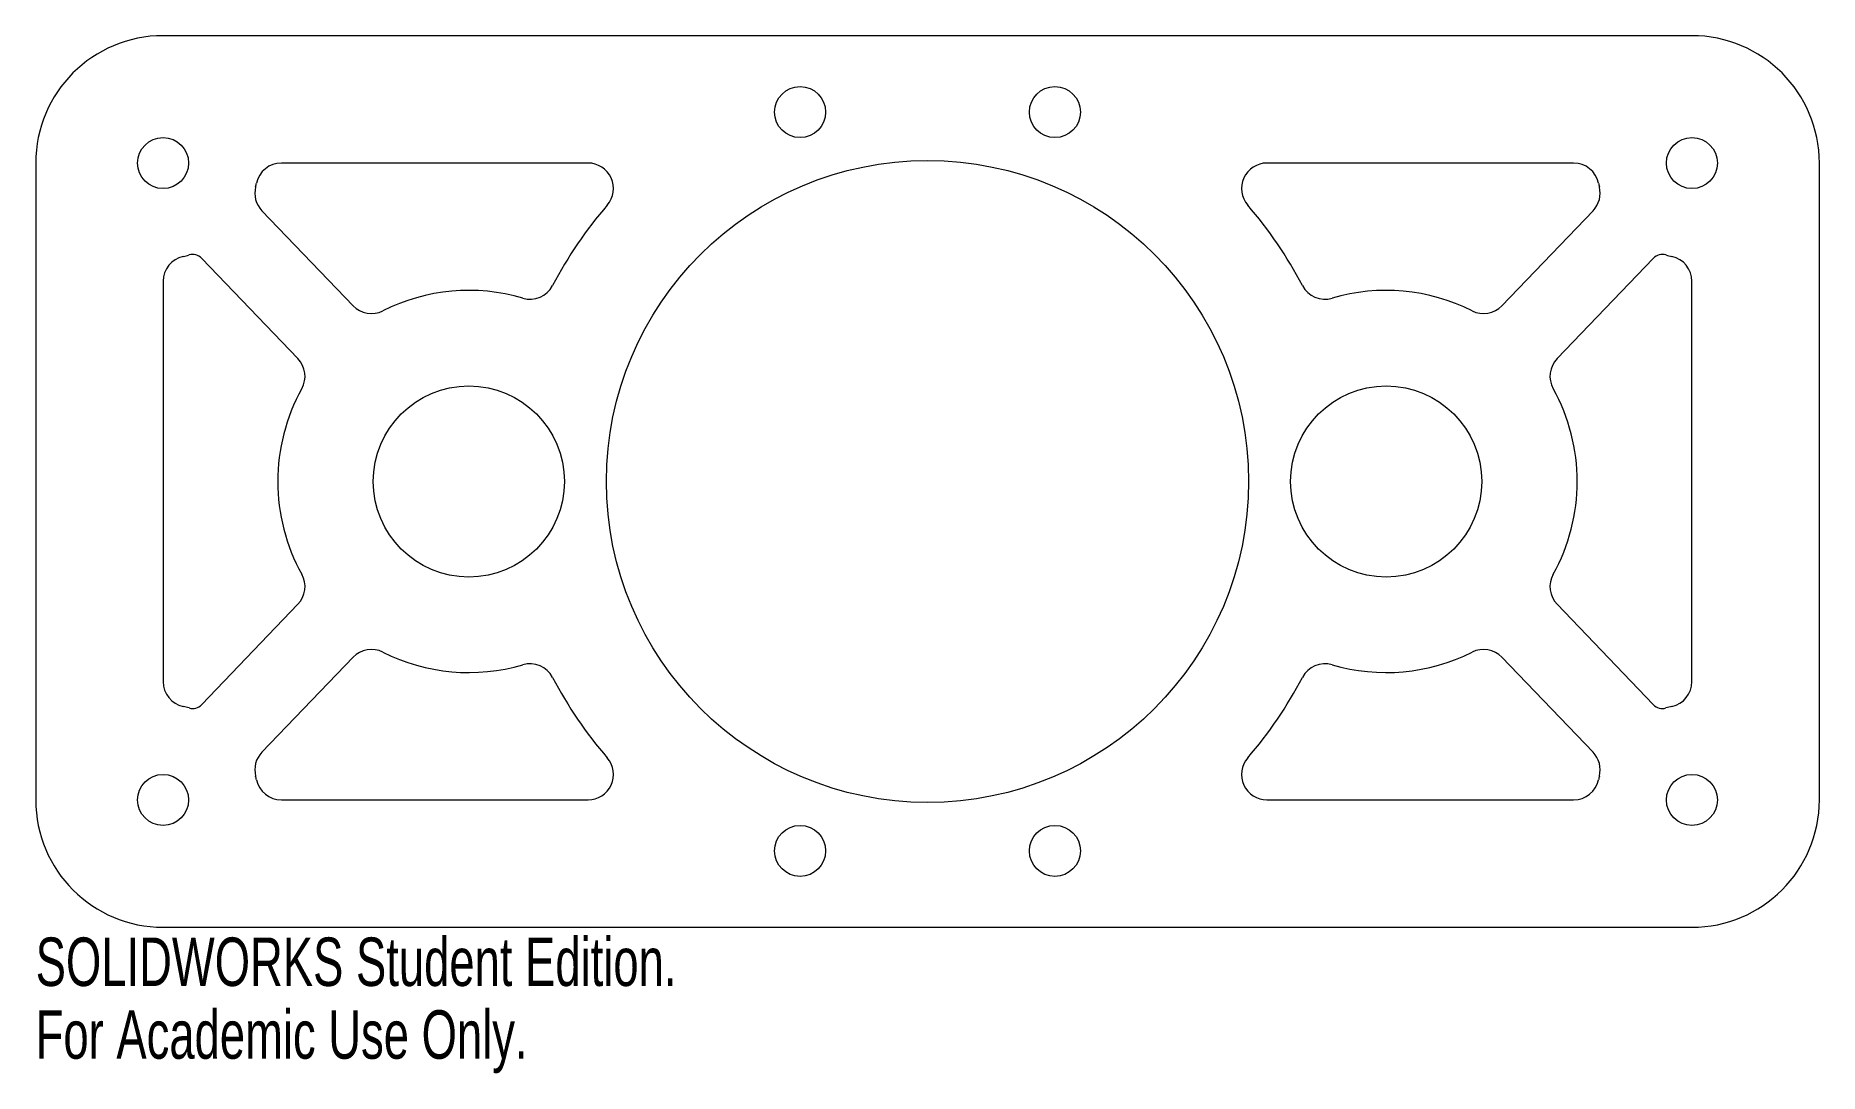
# Model space of a CAD drawing. Header units: inches. Extents: x 8.93 to 15.93, y 0.63 to 4.7.
import ezdxf

# ---------------------------------------------------------------- set-up
doc = ezdxf.new("R2010")
doc.units = ezdxf.units.IN
doc.header["$MEASUREMENT"] = 0
doc.styles.add('SLDTEXTSTYLE0', font='TXT', dxfattribs={"width": 0.7})

msp = doc.modelspace()

# ---------------------------------------------------------------- linework, layer by layer
at = {"color": 7, "linetype": 'Continuous', "lineweight": 15}
for p, q in [((15.4266, 4.7037), (9.4266, 4.7037)), ((8.9266, 4.2037), (8.9266, 1.7037)), ((11.0942, 4.2037), (9.8909, 4.2037)), ((14.9622, 4.2037), (13.7589, 4.2037)), ((15.9266, 1.7037), (15.9266, 4.2037)), ((9.8145, 4.0162), (10.1722, 3.6436)), ((14.681, 3.6436), (15.0387, 4.0162)), ((9.9557, 3.4359), (9.5781, 3.8293)), ((15.2751, 3.8293), (14.8974, 3.4359)), ((9.4266, 3.7394), (9.4266, 2.1681)), ((15.4266, 2.1681), (15.4266, 3.7394)), ((9.5781, 2.0781), (9.9557, 2.4715)), ((14.8974, 2.4715), (15.2751, 2.0781)), ((10.1722, 2.2638), (9.8145, 1.8912)), ((15.0387, 1.8912), (14.681, 2.2638)), ((9.8909, 1.7037), (11.0942, 1.7037)), ((13.7589, 1.7037), (14.9622, 1.7037)), ((9.4266, 1.2037), (15.4266, 1.2037))]:
    msp.add_line(p, q, dxfattribs=at)
for centre, radius in [((11.9266, 4.4037), 0.1), ((12.9266, 4.4037), 0.1), ((9.4266, 4.2037), 0.1), ((15.4266, 4.2037), 0.1), ((12.4266, 2.9537), 1.26), ((10.6266, 2.9537), 0.375), ((14.2266, 2.9537), 0.375), ((9.4266, 1.7037), 0.1), ((15.4266, 1.7037), 0.1), ((11.9266, 1.5037), 0.1), ((12.9266, 1.5037), 0.1)]:
    msp.add_circle(centre, radius, dxfattribs=at)
for centre, radius, start, end in [((9.4266, 4.2037), 0.5, 90, 180), ((15.4266, 4.2037), 0.5, 0, 90), ((9.8909, 4.1037), 0.1, 90, 167.8468), ((11.0942, 4.1037), 0.1, 319.20087, 90), ((13.7589, 4.1037), 0.1, 90, 220.79913), ((14.9622, 4.1037), 0.1, 12.1532, 90), ((9.8866, 4.0855), 0.1, 165.58772, 223.83086), ((9.4266, 4.2037), 0.375, 345.58772, 347.8468), ((14.9665, 4.0855), 0.1, 316.16914, 14.41228), ((15.4266, 4.2037), 0.375, 192.1532, 194.41228), ((12.4266, 2.9537), 1.66, 139.20087, 152.40223), ((12.4266, 2.9537), 1.66, 27.59777, 40.79913), ((9.5266, 3.7394), 0.1, 102.1532, 180), ((9.4266, 4.2037), 0.375, 282.1532, 285.75837), ((9.542, 3.7947), 0.05, 43.83086, 105.75837), ((15.3111, 3.7947), 0.05, 74.24163, 136.16914), ((15.4266, 4.2037), 0.375, 254.24163, 257.8468), ((15.3266, 3.7394), 0.1, 0, 77.8468), ((10.8668, 3.7691), 0.1, 253.58175, 332.40223), ((13.9863, 3.7691), 0.1, 207.59777, 286.41825), ((10.2443, 3.7129), 0.1, 223.83086, 296.72623), ((10.6266, 2.9537), 0.75, 73.58175, 116.72623), ((14.2266, 2.9537), 0.75, 63.27377, 106.41825), ((14.6088, 3.7129), 0.1, 243.27377, 316.16914), ((9.8836, 3.3666), 0.1, 330.9355, 43.83086), ((14.9695, 3.3666), 0.1, 136.16914, 209.0645), ((10.6266, 2.9537), 0.75, 150.9355, 209.0645), ((14.2266, 2.9537), 0.75, 330.9355, 29.0645), ((9.8836, 2.5408), 0.1, 316.16914, 29.0645), ((14.9695, 2.5408), 0.1, 150.9355, 223.83086), ((10.2443, 2.1945), 0.1, 63.27377, 136.16914), ((10.6266, 2.9537), 0.75, 243.27377, 286.41825), ((14.2266, 2.9537), 0.75, 253.58175, 296.72623), ((14.6088, 2.1945), 0.1, 43.83086, 116.72623), ((10.8668, 2.1384), 0.1, 27.59777, 106.41825), ((12.4266, 2.9537), 1.66, 207.59777, 220.79913), ((12.4266, 2.9537), 1.66, 319.20087, 332.40223), ((13.9863, 2.1384), 0.1, 73.58175, 152.40223), ((9.5266, 2.1681), 0.1, 180, 257.8468), ((15.3266, 2.1681), 0.1, 282.1532, 0), ((9.4266, 1.7037), 0.375, 74.24163, 77.8468), ((9.542, 2.1127), 0.05, 254.24163, 316.16914), ((15.3111, 2.1127), 0.05, 223.83086, 285.75837), ((15.4266, 1.7037), 0.375, 102.1532, 105.75837), ((9.8866, 1.8219), 0.1, 136.16914, 194.41228), ((14.9665, 1.8219), 0.1, 345.58772, 43.83086), ((11.0942, 1.8037), 0.1, 270, 40.79913), ((13.7589, 1.8037), 0.1, 139.20087, 270), ((9.4266, 1.7037), 0.375, 12.1532, 14.41228), ((9.8909, 1.8037), 0.1, 192.1532, 270), ((14.9622, 1.8037), 0.1, 270, 347.8468), ((15.4266, 1.7037), 0.375, 165.58772, 167.8468), ((9.4266, 1.7037), 0.5, 180, 270), ((15.4266, 1.7037), 0.5, 270, 0)]:
    msp.add_arc(centre, radius, start, end, dxfattribs=at)

# ---------------------------------------------------------------- texts
at = {"color": 7, "linetype": 'Continuous', "char_height": 0.1903, "attachment_point": 1, "style": 'SLDTEXTSTYLE0'}
for s, insert in [('SOLIDWORKS Student Edition.', (8.9266, 1.1636)), ('For Academic Use Only.', (8.9266, 0.8781))]:
    msp.add_mtext(s, dxfattribs=dict(at, insert=insert))

doc.saveas('drawing.dxf')
